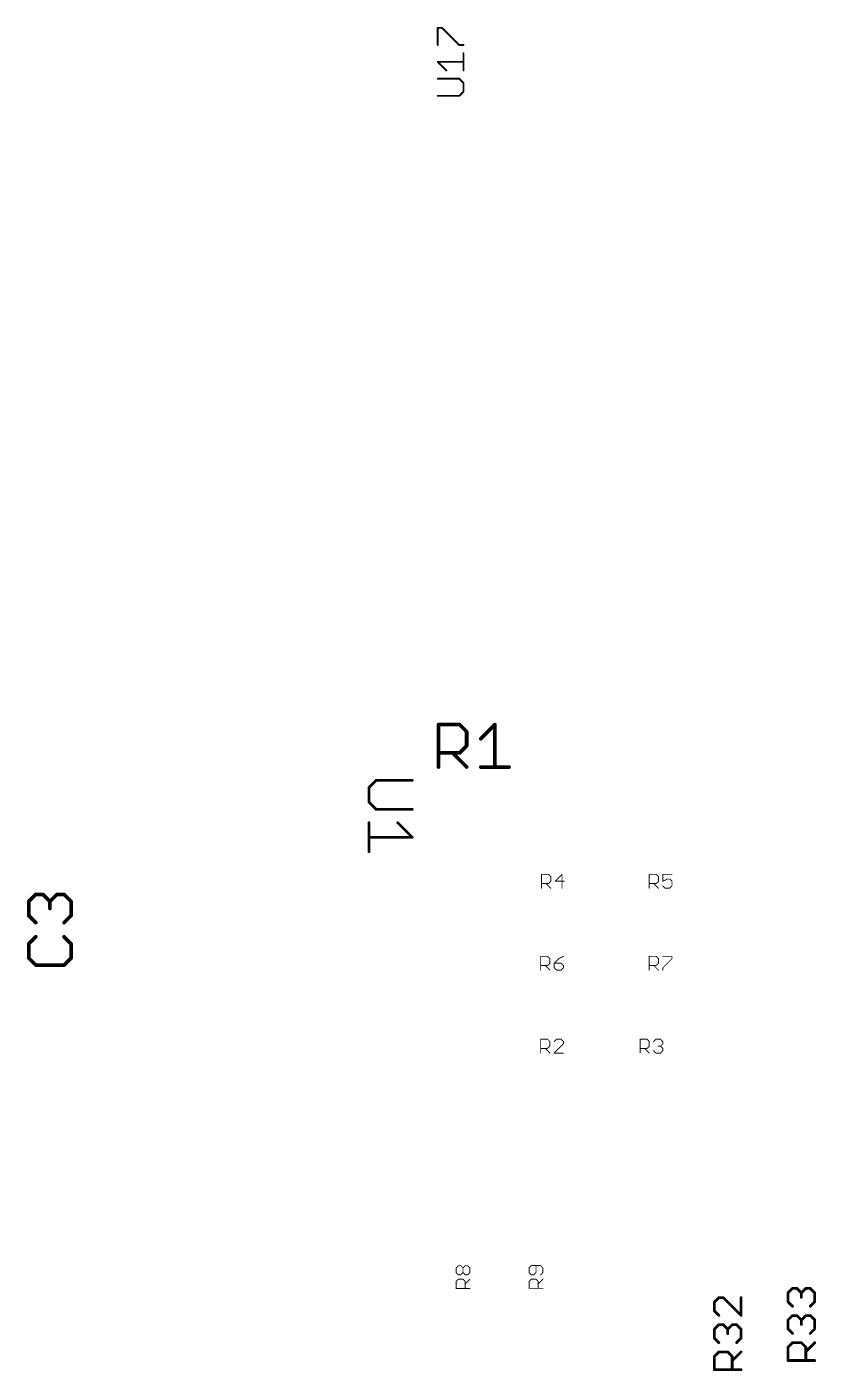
# Model space of a CAD drawing. Extents: x 0 to 11.2, y 0 to 11.2.
# Drawn here: x 1.325 to 2.182, y 8.247 to 9.706 of the extents above; entities that cross this region are included whole.
import ezdxf

# ---------------------------------------------------------------- set-up
doc = ezdxf.new("R2010")
doc.units = 0
doc.layers.add('25', color=253, linetype='CONTINUOUS')

msp = doc.modelspace()

# ---------------------------------------------------------------- linework, layer by layer
at = {"layer": '25'}
for points, const_width in [([(1.770976, 9.686247), (1.770976, 9.70493)], 0.002), ([(1.770976, 9.70493), (1.775647, 9.70493)], 0.002), ([(1.775647, 9.70493), (1.794329, 9.686247)], 0.002), ([(1.794329, 9.686247), (1.799, 9.686247)], 0.002), ([(1.799, 9.658624), (1.799, 9.677306)], 0.002), ([(1.780317, 9.658624), (1.770976, 9.667965)], 0.002), ([(1.770976, 9.667965), (1.799, 9.667965)], 0.002), ([(1.794329, 9.649683), (1.770976, 9.649683)], 0.002), ([(1.799, 9.645012), (1.794329, 9.649683)], 0.002), ([(1.770976, 9.631), (1.794329, 9.631)], 0.002), ([(1.794329, 9.631), (1.799, 9.635671)], 0.002), ([(1.799, 9.635671), (1.799, 9.645012)], 0.002), ([(1.7717, 8.9024), (1.7717, 8.948439)], 0.004), ([(1.7717, 8.948439), (1.79472, 8.948439)], 0.004), ([(1.79472, 8.948439), (1.802393, 8.940766)], 0.004), ([(1.817739, 8.933093), (1.833086, 8.948439)], 0.004), ([(1.833086, 8.948439), (1.833086, 8.9024)], 0.004), ([(1.802393, 8.940766), (1.802393, 8.92542)], 0.004), ([(1.79472, 8.917746), (1.7717, 8.917746)], 0.004), ([(1.787046, 8.917746), (1.802393, 8.9024)], 0.004), ([(1.802393, 8.92542), (1.79472, 8.917746)], 0.004), ([(1.817739, 8.9024), (1.848432, 8.9024)], 0.004), ([(1.70404, 8.8879), (1.6962, 8.88006)], 0.003), ([(1.74324, 8.8879), (1.70404, 8.8879)], 0.003), ([(1.6962, 8.88006), (1.6962, 8.86438)], 0.003), ([(1.6962, 8.86438), (1.70404, 8.85654)], 0.003), ([(1.70404, 8.85654), (1.74324, 8.85654)], 0.003), ([(1.6962, 8.841861), (1.6962, 8.810501)], 0.003), ([(1.72756, 8.841861), (1.74324, 8.826181)], 0.003), ([(1.74324, 8.826181), (1.6962, 8.826181)], 0.003), ([(1.883727, 8.770884), (1.883727, 8.785897)], 0.001), ([(1.883727, 8.785897), (1.891233, 8.785897)], 0.001), ([(1.891233, 8.785897), (1.893735, 8.783395)], 0.001), ([(1.905966, 8.785897), (1.89846, 8.778391)], 0.001), ([(1.905966, 8.770884), (1.905966, 8.785897)], 0.001), ([(2.000735, 8.770884), (2.000735, 8.785897)], 0.001), ([(2.000735, 8.785897), (2.008241, 8.785897)], 0.001), ([(2.008241, 8.785897), (2.010743, 8.783395)], 0.001), ([(2.025476, 8.785897), (2.015467, 8.785897)], 0.001), ([(2.015467, 8.785897), (2.015467, 8.778391)], 0.001), ([(1.891233, 8.775889), (1.883727, 8.775889)], 0.001), ([(1.888731, 8.775889), (1.893735, 8.770884)], 0.001), ([(1.893735, 8.778391), (1.891233, 8.775889)], 0.001), ([(1.893735, 8.783395), (1.893735, 8.778391)], 0.001), ([(1.89846, 8.778391), (1.908468, 8.778391)], 0.001), ([(2.008241, 8.775889), (2.000735, 8.775889)], 0.001), ([(2.005739, 8.775889), (2.010743, 8.770884)], 0.001), ([(2.010743, 8.778391), (2.008241, 8.775889)], 0.001), ([(2.010743, 8.783395), (2.010743, 8.778391)], 0.001), ([(2.015467, 8.778391), (2.020472, 8.780893)], 0.001), ([(2.017969, 8.770884), (2.015467, 8.773386)], 0.001), ([(2.022974, 8.770884), (2.017969, 8.770884)], 0.001), ([(2.020472, 8.780893), (2.022974, 8.780893)], 0.001), ([(2.022974, 8.780893), (2.025476, 8.778391)], 0.001), ([(2.025476, 8.773386), (2.022974, 8.770884)], 0.001), ([(2.025476, 8.778391), (2.025476, 8.773386)], 0.001), ([(1.326661, 8.756459), (1.334334, 8.764132)], 0.004), ([(1.326661, 8.741112), (1.326661, 8.756459)], 0.004), ([(1.334334, 8.764132), (1.342007, 8.764132)], 0.004), ([(1.342007, 8.764132), (1.34968, 8.756459)], 0.004), ([(1.34968, 8.756459), (1.357354, 8.764132)], 0.004), ([(1.34968, 8.756459), (1.34968, 8.748786)], 0.004), ([(1.357354, 8.764132), (1.365027, 8.764132)], 0.004), ([(1.365027, 8.764132), (1.3727, 8.756459)], 0.004), ([(1.3727, 8.756459), (1.3727, 8.741112)], 0.004), ([(1.334334, 8.733439), (1.326661, 8.741112)], 0.004), ([(1.3727, 8.741112), (1.365027, 8.733439)], 0.004), ([(1.334334, 8.718093), (1.326661, 8.71042)], 0.004), ([(1.326661, 8.71042), (1.326661, 8.695073)], 0.004), ([(1.3727, 8.71042), (1.365027, 8.718093)], 0.004), ([(1.3727, 8.695073), (1.3727, 8.71042)], 0.004), ([(1.326661, 8.695073), (1.334334, 8.6874)], 0.004), ([(1.334334, 8.6874), (1.365027, 8.6874)], 0.004), ([(1.365027, 8.6874), (1.3727, 8.695073)], 0.004), ([(1.882743, 8.681908), (1.882743, 8.696921)], 0.001), ([(1.882743, 8.696921), (1.890249, 8.696921)], 0.001), ([(1.890249, 8.686912), (1.882743, 8.686912)], 0.001), ([(1.887747, 8.686912), (1.892751, 8.681908)], 0.001), ([(1.890249, 8.696921), (1.892751, 8.694419)], 0.001), ([(1.892751, 8.689414), (1.890249, 8.686912)], 0.001), ([(1.892751, 8.694419), (1.892751, 8.689414)], 0.001), ([(1.902479, 8.694419), (1.897475, 8.689414)], 0.001), ([(1.897475, 8.689414), (1.897475, 8.68441)], 0.001), ([(1.904982, 8.689414), (1.897475, 8.689414)], 0.001), ([(1.897475, 8.68441), (1.899977, 8.681908)], 0.001), ([(1.907484, 8.696921), (1.902479, 8.694419)], 0.001), ([(1.907484, 8.686912), (1.904982, 8.689414)], 0.001), ([(1.904982, 8.681908), (1.907484, 8.68441)], 0.001), ([(1.907484, 8.68441), (1.907484, 8.686912)], 0.001), ([(2.000735, 8.681908), (2.000735, 8.696921)], 0.001), ([(2.000735, 8.696921), (2.008241, 8.696921)], 0.001), ([(2.008241, 8.686912), (2.000735, 8.686912)], 0.001), ([(2.005739, 8.686912), (2.010743, 8.681908)], 0.001), ([(2.008241, 8.696921), (2.010743, 8.694419)], 0.001), ([(2.010743, 8.689414), (2.008241, 8.686912)], 0.001), ([(2.010743, 8.694419), (2.010743, 8.689414)], 0.001), ([(2.015467, 8.696921), (2.025476, 8.696921)], 0.001), ([(2.025476, 8.694419), (2.015467, 8.68441)], 0.001), ([(2.015467, 8.68441), (2.015467, 8.681908)], 0.001), ([(2.025476, 8.696921), (2.025476, 8.694419)], 0.001), ([(1.899977, 8.681908), (1.904982, 8.681908)], 0.001), ([(1.882743, 8.591908), (1.882743, 8.606921)], 0.001), ([(1.882743, 8.606921), (1.890249, 8.606921)], 0.001), ([(1.890249, 8.596912), (1.882743, 8.596912)], 0.001), ([(1.887747, 8.596912), (1.892751, 8.591908)], 0.001), ([(1.890249, 8.606921), (1.892751, 8.604419)], 0.001), ([(1.892751, 8.599414), (1.890249, 8.596912)], 0.001), ([(1.892751, 8.604419), (1.892751, 8.599414)], 0.001), ([(1.899977, 8.606921), (1.897475, 8.604419)], 0.001), ([(1.897475, 8.591908), (1.907484, 8.601916)], 0.001), ([(1.904982, 8.606921), (1.899977, 8.606921)], 0.001), ([(1.907484, 8.604419), (1.904982, 8.606921)], 0.001), ([(1.907484, 8.601916), (1.907484, 8.604419)], 0.001), ([(1.990735, 8.591908), (1.990735, 8.606921)], 0.001), ([(1.990735, 8.606921), (1.998241, 8.606921)], 0.001), ([(1.998241, 8.596912), (1.990735, 8.596912)], 0.001), ([(1.995739, 8.596912), (2.000743, 8.591908)], 0.001), ([(1.998241, 8.606921), (2.000743, 8.604419)], 0.001), ([(2.000743, 8.599414), (1.998241, 8.596912)], 0.001), ([(2.000743, 8.604419), (2.000743, 8.599414)], 0.001), ([(2.005467, 8.604419), (2.007969, 8.606921)], 0.001), ([(2.007969, 8.606921), (2.012974, 8.606921)], 0.001), ([(2.012974, 8.599414), (2.010472, 8.599414)], 0.001), ([(2.012974, 8.606921), (2.015476, 8.604419)], 0.001), ([(2.015476, 8.601916), (2.012974, 8.599414)], 0.001), ([(2.012974, 8.599414), (2.015476, 8.596912)], 0.001), ([(2.015476, 8.604419), (2.015476, 8.601916)], 0.001), ([(2.015476, 8.596912), (2.015476, 8.59441)], 0.001), ([(1.907484, 8.591908), (1.897475, 8.591908)], 0.001), ([(2.007969, 8.591908), (2.005467, 8.59441)], 0.001), ([(2.012974, 8.591908), (2.007969, 8.591908)], 0.001), ([(2.015476, 8.59441), (2.012974, 8.591908)], 0.001), ([(1.790887, 8.358574), (1.79339, 8.361076)], 0.001), ([(1.790887, 8.353569), (1.790887, 8.358574)], 0.001), ([(1.79339, 8.351067), (1.790887, 8.353569)], 0.001), ([(1.79339, 8.361076), (1.795892, 8.361076)], 0.001), ([(1.795892, 8.351067), (1.79339, 8.351067)], 0.001), ([(1.795892, 8.361076), (1.798394, 8.358574)], 0.001), ([(1.798394, 8.353569), (1.795892, 8.351067)], 0.001), ([(1.798394, 8.358574), (1.800896, 8.361076)], 0.001), ([(1.798394, 8.353569), (1.798394, 8.358574)], 0.001), ([(1.800896, 8.351067), (1.798394, 8.353569)], 0.001), ([(1.800896, 8.361076), (1.803398, 8.361076)], 0.001), ([(1.803398, 8.351067), (1.800896, 8.351067)], 0.001), ([(1.803398, 8.361076), (1.8059, 8.358574)], 0.001), ([(1.8059, 8.353569), (1.803398, 8.351067)], 0.001), ([(1.8059, 8.358574), (1.8059, 8.353569)], 0.001), ([(1.872689, 8.361176), (1.870187, 8.358674)], 0.001), ([(1.870187, 8.358674), (1.870187, 8.35367)], 0.001), ([(1.870187, 8.35367), (1.872689, 8.351167)], 0.001), ([(1.882698, 8.361176), (1.872689, 8.361176)], 0.001), ([(1.872689, 8.351167), (1.875192, 8.351167)], 0.001), ([(1.875192, 8.351167), (1.877694, 8.35367)], 0.001), ([(1.877694, 8.35367), (1.877694, 8.361176)], 0.001), ([(1.8852, 8.358674), (1.882698, 8.361176)], 0.001), ([(1.882698, 8.351167), (1.8852, 8.35367)], 0.001), ([(1.8852, 8.35367), (1.8852, 8.358674)], 0.001), ([(1.790887, 8.343841), (1.79339, 8.346343)], 0.001), ([(1.790887, 8.336335), (1.790887, 8.343841)], 0.001), ([(1.8059, 8.336335), (1.790887, 8.336335)], 0.001), ([(1.79339, 8.346343), (1.798394, 8.346343)], 0.001), ([(1.798394, 8.346343), (1.800896, 8.343841)], 0.001), ([(1.800896, 8.341339), (1.8059, 8.346343)], 0.001), ([(1.800896, 8.343841), (1.800896, 8.336335)], 0.001), ([(1.870187, 8.343941), (1.872689, 8.346443)], 0.001), ([(1.870187, 8.336435), (1.870187, 8.343941)], 0.001), ([(1.8852, 8.336435), (1.870187, 8.336435)], 0.001), ([(1.872689, 8.346443), (1.877694, 8.346443)], 0.001), ([(1.877694, 8.346443), (1.880196, 8.343941)], 0.001), ([(1.880196, 8.341439), (1.8852, 8.346443)], 0.001), ([(1.880196, 8.343941), (1.880196, 8.336435)], 0.001), ([(2.151475, 8.331547), (2.156313, 8.336385)], 0.003), ([(2.151475, 8.321872), (2.151475, 8.331547)], 0.003), ([(2.156313, 8.336385), (2.16115, 8.336385)], 0.003), ([(2.16115, 8.336385), (2.165988, 8.331547)], 0.003), ([(2.165988, 8.331547), (2.170825, 8.336385)], 0.003), ([(2.165988, 8.331547), (2.165988, 8.32671)], 0.003), ([(2.170825, 8.336385), (2.175663, 8.336385)], 0.003), ([(2.175663, 8.336385), (2.1805, 8.331547)], 0.003), ([(2.1805, 8.331547), (2.1805, 8.321872)], 0.003), ([(2.076313, 8.326385), (2.071475, 8.321547)], 0.003), ([(2.071475, 8.321547), (2.071475, 8.311872)], 0.003), ([(2.08115, 8.326385), (2.076313, 8.326385)], 0.003), ([(2.1005, 8.307035), (2.08115, 8.326385)], 0.003), ([(2.1005, 8.326385), (2.1005, 8.307035)], 0.003), ([(2.156313, 8.317035), (2.151475, 8.321872)], 0.003), ([(2.1805, 8.321872), (2.175663, 8.317035)], 0.003), ([(2.071475, 8.311872), (2.076313, 8.307035)], 0.003), ([(2.151475, 8.302082), (2.156313, 8.306919)], 0.003), ([(2.151475, 8.292407), (2.151475, 8.302082)], 0.003), ([(2.156313, 8.306919), (2.16115, 8.306919)], 0.003), ([(2.16115, 8.306919), (2.165988, 8.302082)], 0.003), ([(2.165988, 8.302082), (2.170825, 8.306919)], 0.003), ([(2.165988, 8.302082), (2.165988, 8.297244)], 0.003), ([(2.170825, 8.306919), (2.175663, 8.306919)], 0.003), ([(2.175663, 8.306919), (2.1805, 8.302082)], 0.003), ([(2.1805, 8.302082), (2.1805, 8.292407)], 0.003), ([(2.071475, 8.292082), (2.076313, 8.296919)], 0.003), ([(2.071475, 8.282407), (2.071475, 8.292082)], 0.003), ([(2.076313, 8.296919), (2.08115, 8.296919)], 0.003), ([(2.08115, 8.296919), (2.085988, 8.292082)], 0.003), ([(2.085988, 8.292082), (2.090825, 8.296919)], 0.003), ([(2.085988, 8.292082), (2.085988, 8.287244)], 0.003), ([(2.090825, 8.296919), (2.095663, 8.296919)], 0.003), ([(2.095663, 8.296919), (2.1005, 8.292082)], 0.003), ([(2.1005, 8.292082), (2.1005, 8.282407)], 0.003), ([(2.156313, 8.28757), (2.151475, 8.292407)], 0.003), ([(2.1805, 8.292407), (2.175663, 8.28757)], 0.003), ([(2.076313, 8.27757), (2.071475, 8.282407)], 0.003), ([(2.1005, 8.282407), (2.095663, 8.27757)], 0.003), ([(2.151475, 8.272617), (2.156313, 8.277454)], 0.003), ([(2.156313, 8.277454), (2.165988, 8.277454)], 0.003), ([(2.165988, 8.277454), (2.170825, 8.272617)], 0.003), ([(2.170825, 8.267779), (2.1805, 8.277454)], 0.003), ([(2.071475, 8.262617), (2.076313, 8.267454)], 0.003), ([(2.071475, 8.248104), (2.071475, 8.262617)], 0.003), ([(2.076313, 8.267454), (2.085988, 8.267454)], 0.003), ([(2.085988, 8.267454), (2.090825, 8.262617)], 0.003), ([(2.090825, 8.257779), (2.1005, 8.267454)], 0.003), ([(2.090825, 8.262617), (2.090825, 8.248104)], 0.003), ([(2.151475, 8.258104), (2.151475, 8.272617)], 0.003), ([(2.170825, 8.272617), (2.170825, 8.258104)], 0.003), ([(2.1005, 8.248104), (2.071475, 8.248104)], 0.003), ([(2.1805, 8.258104), (2.151475, 8.258104)], 0.003)]:
    msp.add_lwpolyline(points, dxfattribs=dict(at, const_width=const_width))
for points, const_width in [([(1.771476, 9.70493, 1), (1.770476, 9.70493)], 0.001), ([(1.770976, 9.70543, 1), (1.770976, 9.70443)], 0.001), ([(1.776, 9.705283, 1), (1.775293, 9.704576)], 0.001), ([(1.775647, 9.70443, 1), (1.775647, 9.70543)], 0.001), ([(1.770476, 9.686247, 1), (1.771476, 9.686247)], 0.001), ([(1.794329, 9.686747, 1), (1.794329, 9.685747)], 0.001), ([(1.793976, 9.685893, 1), (1.794683, 9.686601)], 0.001), ([(1.7995, 9.677306, 1), (1.7985, 9.677306)], 0.001), ([(1.799, 9.685747, 1), (1.799, 9.686747)], 0.001), ([(1.770976, 9.668465, 1), (1.770976, 9.667465)], 0.001), ([(1.77133, 9.668318, 1), (1.770623, 9.667611)], 0.001), ([(1.799, 9.667465, 1), (1.799, 9.668465)], 0.001), ([(1.770976, 9.650183, 1), (1.770976, 9.649183)], 0.001), ([(1.779964, 9.65827, 1), (1.780671, 9.658977)], 0.001), ([(1.794683, 9.650036, 1), (1.793976, 9.649329)], 0.001), ([(1.794329, 9.649183, 1), (1.794329, 9.650183)], 0.001), ([(1.7985, 9.658624, 1), (1.7995, 9.658624)], 0.001), ([(1.770976, 9.6315, 1), (1.770976, 9.6305)], 0.001), ([(1.793976, 9.631354, 1), (1.794683, 9.630646)], 0.001), ([(1.794329, 9.6305, 1), (1.794329, 9.6315)], 0.001), ([(1.7995, 9.645012, 1), (1.7985, 9.645012)], 0.001), ([(1.7985, 9.635671, 1), (1.7995, 9.635671)], 0.001), ([(1.798646, 9.644658, 1), (1.799354, 9.645365)], 0.001), ([(1.799354, 9.635317, 1), (1.798646, 9.636024)], 0.001), ([(1.7727, 8.948439, 1), (1.7707, 8.948439)], 0.002), ([(1.7717, 8.949439, 1), (1.7717, 8.947439)], 0.002), ([(1.795427, 8.949146, 1), (1.794013, 8.947732)], 0.002), ([(1.79472, 8.947439, 1), (1.79472, 8.949439)], 0.002), ([(1.834086, 8.948439, 1), (1.832086, 8.948439)], 0.002), ([(1.833793, 8.947732, 1), (1.832379, 8.949146)], 0.002), ([(1.803393, 8.940766, 1), (1.801393, 8.940766)], 0.002), ([(1.801686, 8.940059, 1), (1.8031, 8.941473)], 0.002), ([(1.817032, 8.9338, 1), (1.818446, 8.932386)], 0.002), ([(1.7717, 8.918746, 1), (1.7717, 8.916746)], 0.002), ([(1.787753, 8.918454, 1), (1.786339, 8.917039)], 0.002), ([(1.794013, 8.918454, 1), (1.795427, 8.917039)], 0.002), ([(1.79472, 8.916746, 1), (1.79472, 8.918746)], 0.002), ([(1.801393, 8.92542, 1), (1.803393, 8.92542)], 0.002), ([(1.8031, 8.924713, 1), (1.801686, 8.926127)], 0.002), ([(1.7707, 8.9024, 1), (1.7727, 8.9024)], 0.002), ([(1.801686, 8.901693, 1), (1.8031, 8.903107)], 0.002), ([(1.817739, 8.9034, 1), (1.817739, 8.9014)], 0.002), ([(1.832086, 8.9024, 1), (1.834086, 8.9024)], 0.002), ([(1.848432, 8.9014, 1), (1.848432, 8.9034)], 0.002), ([(1.70404, 8.88865, 1), (1.70404, 8.88715)], 0.0015), ([(1.70457, 8.88737, 1), (1.70351, 8.88843)], 0.0015), ([(1.74324, 8.88715, 1), (1.74324, 8.88865)], 0.0015), ([(1.69695, 8.88006, 1), (1.69545, 8.88006)], 0.0015), ([(1.69567, 8.88059, 1), (1.69673, 8.87953)], 0.0015), ([(1.69673, 8.86491, 1), (1.69567, 8.86385)], 0.0015), ([(1.69545, 8.86438, 1), (1.69695, 8.86438)], 0.0015), ([(1.70404, 8.85729, 1), (1.70404, 8.85579)], 0.0015), ([(1.70351, 8.85601, 1), (1.70457, 8.85707)], 0.0015), ([(1.74324, 8.85579, 1), (1.74324, 8.85729)], 0.0015), ([(1.69695, 8.841861, 1), (1.69545, 8.841861)], 0.0015), ([(1.72809, 8.842391, 1), (1.72703, 8.841331)], 0.0015), ([(1.6962, 8.826931, 1), (1.6962, 8.825431)], 0.0015), ([(1.74271, 8.825651, 1), (1.74377, 8.826711)], 0.0015), ([(1.74324, 8.825431, 1), (1.74324, 8.826931)], 0.0015), ([(1.69545, 8.810501, 1), (1.69695, 8.810501)], 0.0015), ([(1.883977, 8.785897, 1), (1.883477, 8.785897)], 0.0005), ([(1.883727, 8.786147, 1), (1.883727, 8.785647)], 0.0005), ([(1.89141, 8.786074, 1), (1.891057, 8.78572)], 0.0005), ([(1.891233, 8.785647, 1), (1.891233, 8.786147)], 0.0005), ([(1.906216, 8.785897, 1), (1.905716, 8.785897)], 0.0005), ([(1.906143, 8.78572, 1), (1.905789, 8.786074)], 0.0005), ([(2.000985, 8.785897, 1), (2.000485, 8.785897)], 0.0005), ([(2.000735, 8.786147, 1), (2.000735, 8.785647)], 0.0005), ([(2.008418, 8.786074, 1), (2.008064, 8.78572)], 0.0005), ([(2.008241, 8.785647, 1), (2.008241, 8.786147)], 0.0005), ([(2.015467, 8.786147, 1), (2.015467, 8.785647)], 0.0005), ([(2.015717, 8.785897, 1), (2.015217, 8.785897)], 0.0005), ([(2.025476, 8.785647, 1), (2.025476, 8.786147)], 0.0005), ([(1.883727, 8.776139, 1), (1.883727, 8.775639)], 0.0005), ([(1.883477, 8.770884, 1), (1.883977, 8.770884)], 0.0005), ([(1.888908, 8.776065, 1), (1.888554, 8.775712)], 0.0005), ([(1.891057, 8.776065, 1), (1.89141, 8.775712)], 0.0005), ([(1.891233, 8.775639, 1), (1.891233, 8.776139)], 0.0005), ([(1.893985, 8.783395, 1), (1.893485, 8.783395)], 0.0005), ([(1.893485, 8.778391, 1), (1.893985, 8.778391)], 0.0005), ([(1.893559, 8.783218, 1), (1.893912, 8.783572)], 0.0005), ([(1.893912, 8.778214, 1), (1.893559, 8.778568)], 0.0005), ([(1.893559, 8.770708, 1), (1.893912, 8.771061)], 0.0005), ([(1.89846, 8.778641, 1), (1.89846, 8.778141)], 0.0005), ([(1.898283, 8.778568, 1), (1.898636, 8.778214)], 0.0005), ([(1.905716, 8.770884, 1), (1.906216, 8.770884)], 0.0005), ([(1.908468, 8.778141, 1), (1.908468, 8.778641)], 0.0005), ([(2.000735, 8.776139, 1), (2.000735, 8.775639)], 0.0005), ([(2.000485, 8.770884, 1), (2.000985, 8.770884)], 0.0005), ([(2.005916, 8.776065, 1), (2.005562, 8.775712)], 0.0005), ([(2.008064, 8.776065, 1), (2.008418, 8.775712)], 0.0005), ([(2.008241, 8.775639, 1), (2.008241, 8.776139)], 0.0005), ([(2.010993, 8.783395, 1), (2.010493, 8.783395)], 0.0005), ([(2.010493, 8.778391, 1), (2.010993, 8.778391)], 0.0005), ([(2.010567, 8.783218, 1), (2.01092, 8.783572)], 0.0005), ([(2.01092, 8.778214, 1), (2.010567, 8.778568)], 0.0005), ([(2.010567, 8.770708, 1), (2.01092, 8.771061)], 0.0005), ([(2.015217, 8.778391, 1), (2.015717, 8.778391)], 0.0005), ([(2.015356, 8.778614, 1), (2.015579, 8.778167)], 0.0005), ([(2.015644, 8.773563, 1), (2.015291, 8.77321)], 0.0005), ([(2.017969, 8.771134, 1), (2.017969, 8.770634)], 0.0005), ([(2.017793, 8.770708, 1), (2.018146, 8.771061)], 0.0005), ([(2.020472, 8.781143, 1), (2.020472, 8.780643)], 0.0005), ([(2.020583, 8.780669, 1), (2.02036, 8.781116)], 0.0005), ([(2.023151, 8.78107, 1), (2.022797, 8.780716)], 0.0005), ([(2.022797, 8.771061, 1), (2.023151, 8.770708)], 0.0005), ([(2.022974, 8.780643, 1), (2.022974, 8.781143)], 0.0005), ([(2.022974, 8.770634, 1), (2.022974, 8.771134)], 0.0005), ([(2.025726, 8.778391, 1), (2.025226, 8.778391)], 0.0005), ([(2.025226, 8.773386, 1), (2.025726, 8.773386)], 0.0005), ([(2.025299, 8.778214, 1), (2.025653, 8.778568)], 0.0005), ([(2.025653, 8.77321, 1), (2.025299, 8.773563)], 0.0005), ([(1.327661, 8.756459, 1), (1.325661, 8.756459)], 0.002), ([(1.325954, 8.757166, 1), (1.327368, 8.755752)], 0.002), ([(1.334334, 8.765132, 1), (1.334334, 8.763132)], 0.002), ([(1.335041, 8.763425, 1), (1.333627, 8.764839)], 0.002), ([(1.342714, 8.764839, 1), (1.3413, 8.763425)], 0.002), ([(1.342007, 8.763132, 1), (1.342007, 8.765132)], 0.002), ([(1.35068, 8.756459, 1), (1.34868, 8.756459)], 0.002), ([(1.348973, 8.757166, 1), (1.350388, 8.755752)], 0.002), ([(1.348973, 8.755752, 1), (1.350388, 8.757166)], 0.002), ([(1.357354, 8.765132, 1), (1.357354, 8.763132)], 0.002), ([(1.358061, 8.763425, 1), (1.356647, 8.764839)], 0.002), ([(1.365734, 8.764839, 1), (1.36432, 8.763425)], 0.002), ([(1.365027, 8.763132, 1), (1.365027, 8.765132)], 0.002), ([(1.3737, 8.756459, 1), (1.3717, 8.756459)], 0.002), ([(1.371993, 8.755752, 1), (1.373407, 8.757166)], 0.002), ([(1.327368, 8.74182, 1), (1.325954, 8.740405)], 0.002), ([(1.325661, 8.741112, 1), (1.327661, 8.741112)], 0.002), ([(1.34868, 8.748786, 1), (1.35068, 8.748786)], 0.002), ([(1.3717, 8.741112, 1), (1.3737, 8.741112)], 0.002), ([(1.373407, 8.740405, 1), (1.371993, 8.74182)], 0.002), ([(1.333627, 8.732732, 1), (1.335041, 8.734146)], 0.002), ([(1.36432, 8.734146, 1), (1.365734, 8.732732)], 0.002), ([(1.327661, 8.71042, 1), (1.325661, 8.71042)], 0.002), ([(1.335041, 8.717386, 1), (1.333627, 8.7188)], 0.002), ([(1.365734, 8.7188, 1), (1.36432, 8.717386)], 0.002), ([(1.3737, 8.71042, 1), (1.3717, 8.71042)], 0.002), ([(1.325954, 8.711127, 1), (1.327368, 8.709713)], 0.002), ([(1.371993, 8.709713, 1), (1.373407, 8.711127)], 0.002), ([(1.327368, 8.69578, 1), (1.325954, 8.694366)], 0.002), ([(1.325661, 8.695073, 1), (1.327661, 8.695073)], 0.002), ([(1.334334, 8.6884, 1), (1.334334, 8.6864)], 0.002), ([(1.333627, 8.686693, 1), (1.335041, 8.688107)], 0.002), ([(1.36432, 8.688107, 1), (1.365734, 8.686693)], 0.002), ([(1.365027, 8.6864, 1), (1.365027, 8.6884)], 0.002), ([(1.3717, 8.695073, 1), (1.3737, 8.695073)], 0.002), ([(1.373407, 8.694366, 1), (1.371993, 8.69578)], 0.002), ([(1.882993, 8.696921, 1), (1.882493, 8.696921)], 0.0005), ([(1.882743, 8.697171, 1), (1.882743, 8.696671)], 0.0005), ([(1.882743, 8.687162, 1), (1.882743, 8.686662)], 0.0005), ([(1.887924, 8.687089, 1), (1.88757, 8.686735)], 0.0005), ([(1.890426, 8.697098, 1), (1.890072, 8.696744)], 0.0005), ([(1.890072, 8.687089, 1), (1.890426, 8.686735)], 0.0005), ([(1.890249, 8.696671, 1), (1.890249, 8.697171)], 0.0005), ([(1.890249, 8.686662, 1), (1.890249, 8.687162)], 0.0005), ([(1.893001, 8.694419, 1), (1.892501, 8.694419)], 0.0005), ([(1.892501, 8.689414, 1), (1.893001, 8.689414)], 0.0005), ([(1.892574, 8.694242, 1), (1.892928, 8.694595)], 0.0005), ([(1.892928, 8.689238, 1), (1.892574, 8.689591)], 0.0005), ([(1.897725, 8.689414, 1), (1.897225, 8.689414)], 0.0005), ([(1.897475, 8.689664, 1), (1.897475, 8.689164)], 0.0005), ([(1.897298, 8.689591, 1), (1.897652, 8.689238)], 0.0005), ([(1.897652, 8.684587, 1), (1.897298, 8.684233)], 0.0005), ([(1.897225, 8.68441, 1), (1.897725, 8.68441)], 0.0005), ([(1.902368, 8.694642, 1), (1.902591, 8.694195)], 0.0005), ([(1.902656, 8.694242, 1), (1.902303, 8.694595)], 0.0005), ([(1.905158, 8.689591, 1), (1.904805, 8.689238)], 0.0005), ([(1.904982, 8.689164, 1), (1.904982, 8.689664)], 0.0005), ([(1.907734, 8.686912, 1), (1.907234, 8.686912)], 0.0005), ([(1.907234, 8.68441, 1), (1.907734, 8.68441)], 0.0005), ([(1.907307, 8.686735, 1), (1.907661, 8.687089)], 0.0005), ([(1.907661, 8.684233, 1), (1.907307, 8.684587)], 0.0005), ([(1.907596, 8.696697, 1), (1.907372, 8.697144)], 0.0005), ([(2.000985, 8.696921, 1), (2.000485, 8.696921)], 0.0005), ([(2.000735, 8.697171, 1), (2.000735, 8.696671)], 0.0005), ([(2.000735, 8.687162, 1), (2.000735, 8.686662)], 0.0005), ([(2.005916, 8.687089, 1), (2.005562, 8.686735)], 0.0005), ([(2.008418, 8.697098, 1), (2.008064, 8.696744)], 0.0005), ([(2.008064, 8.687089, 1), (2.008418, 8.686735)], 0.0005), ([(2.008241, 8.696671, 1), (2.008241, 8.697171)], 0.0005), ([(2.008241, 8.686662, 1), (2.008241, 8.687162)], 0.0005), ([(2.010993, 8.694419, 1), (2.010493, 8.694419)], 0.0005), ([(2.010493, 8.689414, 1), (2.010993, 8.689414)], 0.0005), ([(2.010567, 8.694242, 1), (2.01092, 8.694595)], 0.0005), ([(2.01092, 8.689238, 1), (2.010567, 8.689591)], 0.0005), ([(2.015467, 8.697171, 1), (2.015467, 8.696671)], 0.0005), ([(2.015717, 8.68441, 1), (2.015217, 8.68441)], 0.0005), ([(2.015291, 8.684587, 1), (2.015644, 8.684233)], 0.0005), ([(2.025726, 8.696921, 1), (2.025226, 8.696921)], 0.0005), ([(2.025226, 8.694419, 1), (2.025726, 8.694419)], 0.0005), ([(2.025653, 8.694242, 1), (2.025299, 8.694595)], 0.0005), ([(2.025476, 8.696671, 1), (2.025476, 8.697171)], 0.0005), ([(1.882493, 8.681908, 1), (1.882993, 8.681908)], 0.0005), ([(1.892574, 8.681731, 1), (1.892928, 8.682085)], 0.0005), ([(1.899977, 8.682158, 1), (1.899977, 8.681658)], 0.0005), ([(1.899801, 8.681731, 1), (1.900154, 8.682085)], 0.0005), ([(1.904805, 8.682085, 1), (1.905158, 8.681731)], 0.0005), ([(1.904982, 8.681658, 1), (1.904982, 8.682158)], 0.0005), ([(2.000485, 8.681908, 1), (2.000985, 8.681908)], 0.0005), ([(2.010567, 8.681731, 1), (2.01092, 8.682085)], 0.0005), ([(2.015217, 8.681908, 1), (2.015717, 8.681908)], 0.0005), ([(1.882993, 8.606921, 1), (1.882493, 8.606921)], 0.0005), ([(1.882743, 8.607171, 1), (1.882743, 8.606671)], 0.0005), ([(1.882743, 8.597162, 1), (1.882743, 8.596662)], 0.0005), ([(1.887924, 8.597089, 1), (1.88757, 8.596735)], 0.0005), ([(1.890426, 8.607098, 1), (1.890072, 8.606744)], 0.0005), ([(1.890072, 8.597089, 1), (1.890426, 8.596735)], 0.0005), ([(1.890249, 8.606671, 1), (1.890249, 8.607171)], 0.0005), ([(1.890249, 8.596662, 1), (1.890249, 8.597162)], 0.0005), ([(1.893001, 8.604419, 1), (1.892501, 8.604419)], 0.0005), ([(1.892501, 8.599414, 1), (1.893001, 8.599414)], 0.0005), ([(1.892574, 8.604242, 1), (1.892928, 8.604595)], 0.0005), ([(1.892928, 8.599238, 1), (1.892574, 8.599591)], 0.0005), ([(1.897298, 8.604595, 1), (1.897652, 8.604242)], 0.0005), ([(1.899977, 8.607171, 1), (1.899977, 8.606671)], 0.0005), ([(1.900154, 8.606744, 1), (1.899801, 8.607098)], 0.0005), ([(1.905158, 8.607098, 1), (1.904805, 8.606744)], 0.0005), ([(1.904982, 8.606671, 1), (1.904982, 8.607171)], 0.0005), ([(1.907734, 8.604419, 1), (1.907234, 8.604419)], 0.0005), ([(1.907234, 8.601916, 1), (1.907734, 8.601916)], 0.0005), ([(1.907307, 8.604242, 1), (1.907661, 8.604595)], 0.0005), ([(1.907661, 8.60174, 1), (1.907307, 8.602093)], 0.0005), ([(1.990985, 8.606921, 1), (1.990485, 8.606921)], 0.0005), ([(1.990735, 8.607171, 1), (1.990735, 8.606671)], 0.0005), ([(1.990735, 8.597162, 1), (1.990735, 8.596662)], 0.0005), ([(1.995916, 8.597089, 1), (1.995562, 8.596735)], 0.0005), ([(1.998418, 8.607098, 1), (1.998064, 8.606744)], 0.0005), ([(1.998064, 8.597089, 1), (1.998418, 8.596735)], 0.0005), ([(1.998241, 8.606671, 1), (1.998241, 8.607171)], 0.0005), ([(1.998241, 8.596662, 1), (1.998241, 8.597162)], 0.0005), ([(2.000993, 8.604419, 1), (2.000493, 8.604419)], 0.0005), ([(2.000493, 8.599414, 1), (2.000993, 8.599414)], 0.0005), ([(2.000567, 8.604242, 1), (2.00092, 8.604595)], 0.0005), ([(2.00092, 8.599238, 1), (2.000567, 8.599591)], 0.0005), ([(2.005291, 8.604595, 1), (2.005644, 8.604242)], 0.0005), ([(2.007969, 8.607171, 1), (2.007969, 8.606671)], 0.0005), ([(2.008146, 8.606744, 1), (2.007793, 8.607098)], 0.0005), ([(2.010472, 8.599664, 1), (2.010472, 8.599164)], 0.0005), ([(2.013151, 8.607098, 1), (2.012797, 8.606744)], 0.0005), ([(2.013151, 8.599591, 1), (2.012797, 8.599238)], 0.0005), ([(2.012797, 8.599591, 1), (2.013151, 8.599238)], 0.0005), ([(2.012974, 8.606671, 1), (2.012974, 8.607171)], 0.0005), ([(2.012974, 8.599164, 1), (2.012974, 8.599664)], 0.0005), ([(2.015726, 8.604419, 1), (2.015226, 8.604419)], 0.0005), ([(2.015226, 8.601916, 1), (2.015726, 8.601916)], 0.0005), ([(2.015726, 8.596912, 1), (2.015226, 8.596912)], 0.0005), ([(2.015299, 8.604242, 1), (2.015653, 8.604595)], 0.0005), ([(2.015653, 8.60174, 1), (2.015299, 8.602093)], 0.0005), ([(2.015299, 8.596735, 1), (2.015653, 8.597089)], 0.0005), ([(1.882493, 8.591908, 1), (1.882993, 8.591908)], 0.0005), ([(1.892574, 8.591731, 1), (1.892928, 8.592085)], 0.0005), ([(1.897475, 8.592158, 1), (1.897475, 8.591658)], 0.0005), ([(1.897298, 8.592085, 1), (1.897652, 8.591731)], 0.0005), ([(1.907484, 8.591658, 1), (1.907484, 8.592158)], 0.0005), ([(1.990485, 8.591908, 1), (1.990985, 8.591908)], 0.0005), ([(2.000567, 8.591731, 1), (2.00092, 8.592085)], 0.0005), ([(2.005644, 8.594587, 1), (2.005291, 8.594233)], 0.0005), ([(2.007969, 8.592158, 1), (2.007969, 8.591658)], 0.0005), ([(2.007793, 8.591731, 1), (2.008146, 8.592085)], 0.0005), ([(2.012797, 8.592085, 1), (2.013151, 8.591731)], 0.0005), ([(2.012974, 8.591658, 1), (2.012974, 8.592158)], 0.0005), ([(2.015226, 8.59441, 1), (2.015726, 8.59441)], 0.0005), ([(2.015653, 8.594233, 1), (2.015299, 8.594587)], 0.0005), ([(1.791137, 8.358574, 1), (1.790637, 8.358574)], 0.0005), ([(1.790637, 8.353569, 1), (1.791137, 8.353569)], 0.0005), ([(1.790711, 8.35875, 1), (1.791064, 8.358397)], 0.0005), ([(1.791064, 8.353746, 1), (1.790711, 8.353393)], 0.0005), ([(1.79339, 8.361326, 1), (1.79339, 8.360826)], 0.0005), ([(1.79339, 8.351317, 1), (1.79339, 8.350817)], 0.0005), ([(1.793566, 8.360899, 1), (1.793213, 8.361253)], 0.0005), ([(1.793213, 8.350891, 1), (1.793566, 8.351244)], 0.0005), ([(1.796068, 8.361253, 1), (1.795715, 8.360899)], 0.0005), ([(1.795715, 8.351244, 1), (1.796068, 8.350891)], 0.0005), ([(1.795892, 8.360826, 1), (1.795892, 8.361326)], 0.0005), ([(1.795892, 8.350817, 1), (1.795892, 8.351317)], 0.0005), ([(1.798644, 8.358574, 1), (1.798144, 8.358574)], 0.0005), ([(1.798217, 8.35875, 1), (1.79857, 8.358397)], 0.0005), ([(1.79857, 8.353746, 1), (1.798217, 8.353393)], 0.0005), ([(1.798144, 8.353569, 1), (1.798644, 8.353569)], 0.0005), ([(1.798217, 8.358397, 1), (1.79857, 8.35875)], 0.0005), ([(1.79857, 8.353393, 1), (1.798217, 8.353746)], 0.0005), ([(1.800896, 8.361326, 1), (1.800896, 8.360826)], 0.0005), ([(1.800896, 8.351317, 1), (1.800896, 8.350817)], 0.0005), ([(1.801073, 8.360899, 1), (1.800719, 8.361253)], 0.0005), ([(1.800719, 8.350891, 1), (1.801073, 8.351244)], 0.0005), ([(1.803575, 8.361253, 1), (1.803221, 8.360899)], 0.0005), ([(1.803221, 8.351244, 1), (1.803575, 8.350891)], 0.0005), ([(1.803398, 8.360826, 1), (1.803398, 8.361326)], 0.0005), ([(1.803398, 8.350817, 1), (1.803398, 8.351317)], 0.0005), ([(1.80615, 8.358574, 1), (1.80565, 8.358574)], 0.0005), ([(1.80565, 8.353569, 1), (1.80615, 8.353569)], 0.0005), ([(1.805723, 8.358397, 1), (1.806077, 8.35875)], 0.0005), ([(1.806077, 8.353393, 1), (1.805723, 8.353746)], 0.0005), ([(1.870437, 8.358674, 1), (1.869937, 8.358674)], 0.0005), ([(1.87001, 8.358851, 1), (1.870364, 8.358497)], 0.0005), ([(1.870364, 8.353846, 1), (1.87001, 8.353493)], 0.0005), ([(1.869937, 8.35367, 1), (1.870437, 8.35367)], 0.0005), ([(1.872689, 8.361426, 1), (1.872689, 8.360926)], 0.0005), ([(1.872689, 8.351417, 1), (1.872689, 8.350917)], 0.0005), ([(1.872866, 8.360999, 1), (1.872513, 8.361353)], 0.0005), ([(1.872513, 8.350991, 1), (1.872866, 8.351344)], 0.0005), ([(1.875015, 8.351344, 1), (1.875368, 8.350991)], 0.0005), ([(1.875192, 8.350917, 1), (1.875192, 8.351417)], 0.0005), ([(1.877944, 8.361176, 1), (1.877444, 8.361176)], 0.0005), ([(1.877444, 8.35367, 1), (1.877944, 8.35367)], 0.0005), ([(1.87787, 8.353493, 1), (1.877517, 8.353846)], 0.0005), ([(1.882875, 8.361353, 1), (1.882521, 8.360999)], 0.0005), ([(1.882521, 8.351344, 1), (1.882875, 8.350991)], 0.0005), ([(1.882698, 8.360926, 1), (1.882698, 8.361426)], 0.0005), ([(1.88545, 8.358674, 1), (1.88495, 8.358674)], 0.0005), ([(1.88495, 8.35367, 1), (1.88545, 8.35367)], 0.0005), ([(1.885023, 8.358497, 1), (1.885377, 8.358851)], 0.0005), ([(1.885377, 8.353493, 1), (1.885023, 8.353846)], 0.0005), ([(1.791137, 8.343841, 1), (1.790637, 8.343841)], 0.0005), ([(1.790887, 8.336585, 1), (1.790887, 8.336085)], 0.0005), ([(1.790637, 8.336335, 1), (1.791137, 8.336335)], 0.0005), ([(1.790711, 8.344018, 1), (1.791064, 8.343664)], 0.0005), ([(1.79339, 8.346593, 1), (1.79339, 8.346093)], 0.0005), ([(1.793566, 8.346166, 1), (1.793213, 8.34652)], 0.0005), ([(1.79857, 8.34652, 1), (1.798217, 8.346166)], 0.0005), ([(1.798394, 8.346093, 1), (1.798394, 8.346593)], 0.0005), ([(1.801146, 8.343841, 1), (1.800646, 8.343841)], 0.0005), ([(1.800719, 8.341516, 1), (1.801073, 8.341162)], 0.0005), ([(1.800646, 8.336335, 1), (1.801146, 8.336335)], 0.0005), ([(1.800719, 8.343664, 1), (1.801073, 8.344018)], 0.0005), ([(1.806077, 8.346166, 1), (1.805723, 8.34652)], 0.0005), ([(1.8059, 8.336085, 1), (1.8059, 8.336585)], 0.0005), ([(1.870437, 8.343941, 1), (1.869937, 8.343941)], 0.0005), ([(1.87001, 8.344118, 1), (1.870364, 8.343765)], 0.0005), ([(1.870187, 8.336685, 1), (1.870187, 8.336185)], 0.0005), ([(1.869937, 8.336435, 1), (1.870437, 8.336435)], 0.0005), ([(1.872689, 8.346693, 1), (1.872689, 8.346193)], 0.0005), ([(1.872866, 8.346267, 1), (1.872513, 8.34662)], 0.0005), ([(1.87787, 8.34662, 1), (1.877517, 8.346267)], 0.0005), ([(1.877694, 8.346193, 1), (1.877694, 8.346693)], 0.0005), ([(1.880446, 8.343941, 1), (1.879946, 8.343941)], 0.0005), ([(1.880019, 8.341616, 1), (1.880373, 8.341262)], 0.0005), ([(1.879946, 8.336435, 1), (1.880446, 8.336435)], 0.0005), ([(1.880019, 8.343765, 1), (1.880373, 8.344118)], 0.0005), ([(1.885377, 8.346267, 1), (1.885023, 8.34662)], 0.0005), ([(1.8852, 8.336185, 1), (1.8852, 8.336685)], 0.0005), ([(2.152225, 8.331547, 1), (2.150725, 8.331547)], 0.0015), ([(2.150945, 8.332077, 1), (2.152006, 8.331017)], 0.0015), ([(2.156313, 8.337135, 1), (2.156313, 8.335635)], 0.0015), ([(2.156843, 8.335854, 1), (2.155782, 8.336915)], 0.0015), ([(2.161681, 8.336915, 1), (2.16062, 8.335854)], 0.0015), ([(2.16115, 8.335635, 1), (2.16115, 8.337135)], 0.0015), ([(2.166738, 8.331547, 1), (2.165238, 8.331547)], 0.0015), ([(2.165457, 8.332077, 1), (2.166518, 8.331017)], 0.0015), ([(2.165457, 8.331017, 1), (2.166518, 8.332077)], 0.0015), ([(2.170825, 8.337135, 1), (2.170825, 8.335635)], 0.0015), ([(2.171356, 8.335854, 1), (2.170295, 8.336915)], 0.0015), ([(2.176193, 8.336915, 1), (2.175132, 8.335854)], 0.0015), ([(2.175663, 8.335635, 1), (2.175663, 8.337135)], 0.0015), ([(2.18125, 8.331547, 1), (2.17975, 8.331547)], 0.0015), ([(2.17997, 8.331017, 1), (2.18103, 8.332077)], 0.0015), ([(2.072225, 8.321547, 1), (2.070725, 8.321547)], 0.0015), ([(2.070945, 8.322077, 1), (2.072006, 8.321017)], 0.0015), ([(2.076313, 8.327135, 1), (2.076313, 8.325635)], 0.0015), ([(2.076843, 8.325854, 1), (2.075782, 8.326915)], 0.0015), ([(2.081681, 8.326915, 1), (2.08062, 8.325854)], 0.0015), ([(2.08115, 8.325635, 1), (2.08115, 8.327135)], 0.0015), ([(2.10125, 8.326385, 1), (2.09975, 8.326385)], 0.0015), ([(2.152006, 8.322403, 1), (2.150945, 8.321342)], 0.0015), ([(2.150725, 8.321872, 1), (2.152225, 8.321872)], 0.0015), ([(2.155782, 8.316504, 1), (2.156843, 8.317565)], 0.0015), ([(2.165238, 8.32671, 1), (2.166738, 8.32671)], 0.0015), ([(2.175132, 8.317565, 1), (2.176193, 8.316504)], 0.0015), ([(2.17975, 8.321872, 1), (2.18125, 8.321872)], 0.0015), ([(2.18103, 8.321342, 1), (2.17997, 8.322403)], 0.0015), ([(2.072006, 8.312403, 1), (2.070945, 8.311342)], 0.0015), ([(2.070725, 8.311872, 1), (2.072225, 8.311872)], 0.0015), ([(2.075782, 8.306504, 1), (2.076843, 8.307565)], 0.0015), ([(2.09975, 8.307035, 1), (2.10125, 8.307035)], 0.0015), ([(2.09997, 8.306504, 1), (2.10103, 8.307565)], 0.0015), ([(2.152225, 8.302082, 1), (2.150725, 8.302082)], 0.0015), ([(2.156313, 8.307669, 1), (2.156313, 8.306169)], 0.0015), ([(2.156843, 8.306389, 1), (2.155782, 8.30745)], 0.0015), ([(2.161681, 8.30745, 1), (2.16062, 8.306389)], 0.0015), ([(2.16115, 8.306169, 1), (2.16115, 8.307669)], 0.0015), ([(2.166738, 8.302082, 1), (2.165238, 8.302082)], 0.0015), ([(2.170825, 8.307669, 1), (2.170825, 8.306169)], 0.0015), ([(2.171356, 8.306389, 1), (2.170295, 8.30745)], 0.0015), ([(2.176193, 8.30745, 1), (2.175132, 8.306389)], 0.0015), ([(2.175663, 8.306169, 1), (2.175663, 8.307669)], 0.0015), ([(2.18125, 8.302082, 1), (2.17975, 8.302082)], 0.0015), ([(2.072225, 8.292082, 1), (2.070725, 8.292082)], 0.0015), ([(2.070945, 8.292612, 1), (2.072006, 8.291552)], 0.0015), ([(2.076313, 8.297669, 1), (2.076313, 8.296169)], 0.0015), ([(2.076843, 8.296389, 1), (2.075782, 8.29745)], 0.0015), ([(2.081681, 8.29745, 1), (2.08062, 8.296389)], 0.0015), ([(2.08115, 8.296169, 1), (2.08115, 8.297669)], 0.0015), ([(2.086738, 8.292082, 1), (2.085238, 8.292082)], 0.0015), ([(2.085457, 8.292612, 1), (2.086518, 8.291552)], 0.0015), ([(2.085457, 8.291552, 1), (2.086518, 8.292612)], 0.0015), ([(2.090825, 8.297669, 1), (2.090825, 8.296169)], 0.0015), ([(2.091356, 8.296389, 1), (2.090295, 8.29745)], 0.0015), ([(2.096193, 8.29745, 1), (2.095132, 8.296389)], 0.0015), ([(2.095663, 8.296169, 1), (2.095663, 8.297669)], 0.0015), ([(2.10125, 8.292082, 1), (2.09975, 8.292082)], 0.0015), ([(2.09997, 8.291552, 1), (2.10103, 8.292612)], 0.0015), ([(2.150725, 8.292407, 1), (2.152225, 8.292407)], 0.0015), ([(2.150945, 8.302612, 1), (2.152006, 8.301552)], 0.0015), ([(2.152006, 8.292937, 1), (2.150945, 8.291877)], 0.0015), ([(2.165457, 8.302612, 1), (2.166518, 8.301552)], 0.0015), ([(2.165238, 8.297244, 1), (2.166738, 8.297244)], 0.0015), ([(2.165457, 8.301552, 1), (2.166518, 8.302612)], 0.0015), ([(2.17975, 8.292407, 1), (2.18125, 8.292407)], 0.0015), ([(2.17997, 8.301552, 1), (2.18103, 8.302612)], 0.0015), ([(2.18103, 8.291877, 1), (2.17997, 8.292937)], 0.0015), ([(2.070725, 8.282407, 1), (2.072225, 8.282407)], 0.0015), ([(2.072006, 8.282937, 1), (2.070945, 8.281877)], 0.0015), ([(2.075782, 8.277039, 1), (2.076843, 8.2781)], 0.0015), ([(2.085238, 8.287244, 1), (2.086738, 8.287244)], 0.0015), ([(2.095132, 8.2781, 1), (2.096193, 8.277039)], 0.0015), ([(2.09975, 8.282407, 1), (2.10125, 8.282407)], 0.0015), ([(2.10103, 8.281877, 1), (2.09997, 8.282937)], 0.0015), ([(2.156313, 8.278204, 1), (2.156313, 8.276704)], 0.0015), ([(2.155782, 8.287039, 1), (2.156843, 8.2881)], 0.0015), ([(2.156843, 8.276924, 1), (2.155782, 8.277985)], 0.0015), ([(2.166518, 8.277985, 1), (2.165457, 8.276924)], 0.0015), ([(2.165988, 8.276704, 1), (2.165988, 8.278204)], 0.0015), ([(2.175132, 8.2881, 1), (2.176193, 8.287039)], 0.0015), ([(2.18103, 8.276924, 1), (2.17997, 8.277985)], 0.0015), ([(2.072225, 8.262617, 1), (2.070725, 8.262617)], 0.0015), ([(2.070945, 8.263147, 1), (2.072006, 8.262086)], 0.0015), ([(2.076313, 8.268204, 1), (2.076313, 8.266704)], 0.0015), ([(2.076843, 8.266924, 1), (2.075782, 8.267985)], 0.0015), ([(2.086518, 8.267985, 1), (2.085457, 8.266924)], 0.0015), ([(2.085988, 8.266704, 1), (2.085988, 8.268204)], 0.0015), ([(2.091575, 8.262617, 1), (2.090075, 8.262617)], 0.0015), ([(2.090295, 8.262086, 1), (2.091356, 8.263147)], 0.0015), ([(2.10103, 8.266924, 1), (2.09997, 8.267985)], 0.0015), ([(2.152225, 8.272617, 1), (2.150725, 8.272617)], 0.0015), ([(2.150945, 8.273147, 1), (2.152006, 8.272086)], 0.0015), ([(2.171575, 8.272617, 1), (2.170075, 8.272617)], 0.0015), ([(2.170295, 8.26831, 1), (2.171356, 8.267249)], 0.0015), ([(2.170295, 8.272086, 1), (2.171356, 8.273147)], 0.0015), ([(2.071475, 8.248854, 1), (2.071475, 8.247354)], 0.0015), ([(2.070725, 8.248104, 1), (2.072225, 8.248104)], 0.0015), ([(2.090295, 8.25831, 1), (2.091356, 8.257249)], 0.0015), ([(2.090075, 8.248104, 1), (2.091575, 8.248104)], 0.0015), ([(2.1005, 8.247354, 1), (2.1005, 8.248854)], 0.0015), ([(2.151475, 8.258854, 1), (2.151475, 8.257354)], 0.0015), ([(2.150725, 8.258104, 1), (2.152225, 8.258104)], 0.0015), ([(2.170075, 8.258104, 1), (2.171575, 8.258104)], 0.0015), ([(2.1805, 8.257354, 1), (2.1805, 8.258854)], 0.0015)]:
    msp.add_lwpolyline(points, format="xyb", dxfattribs=dict(at, const_width=const_width))

doc.saveas('drawing.dxf')
